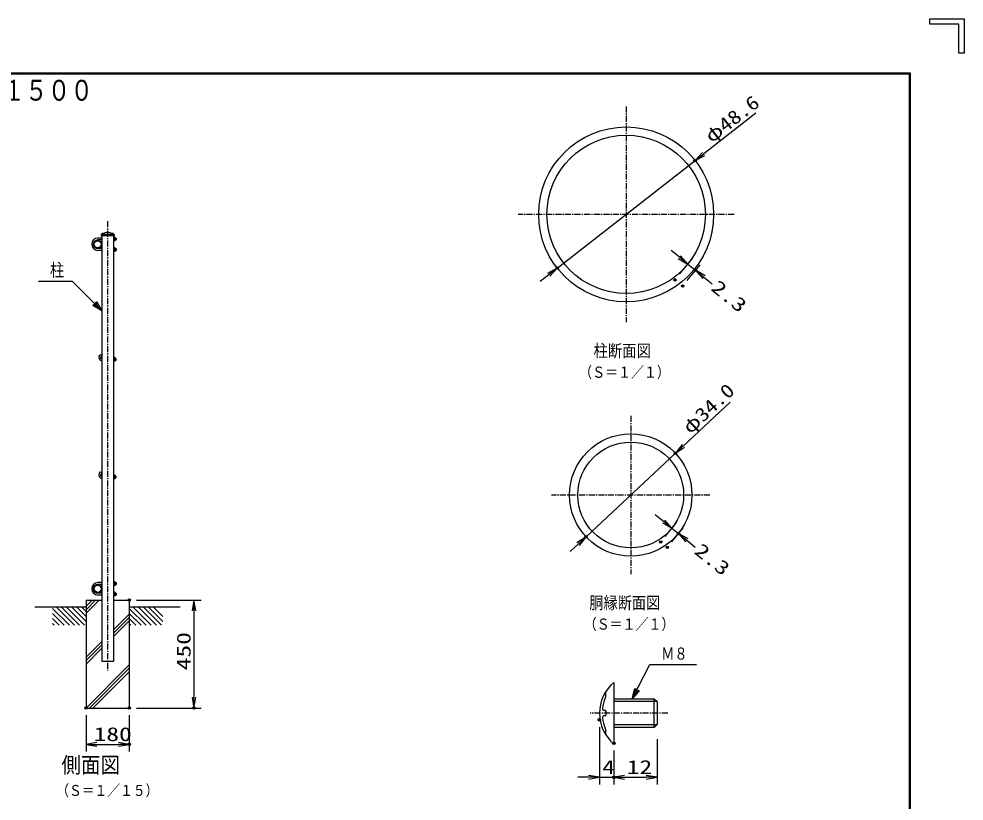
# Model space of a CAD drawing. Units: millimetres, scale not verified. Extents: x -4425 to 4425, y -3150 to 3150.
# Drawn here: x 486 to 4425, y -110 to 3150 of the extents above; entities that cross this region are included whole.
import ezdxf
from ezdxf.enums import TextEntityAlignment as Align

# ---------------------------------------------------------------- set-up
doc = ezdxf.new("R2010")
doc.units = ezdxf.units.MM
doc.header["$LTSCALE"] = 20
doc.header["$PDMODE"] = 32
doc.header["$PDSIZE"] = 10
doc.linetypes.add('USER1', pattern=[2, 1.25, -0.25, 0.25, -0.25])
for name, color, linetype, lineweight in [('0-0_1', 7, 'Continuous', 25), ('0-1_EXTCNT-L', 1, 'Continuous', 25), ('0-2_0', 7, 'Continuous', 25), ('0-5_WAKU', 7, 'Continuous', 25), ('0-6_D-TTL-TXT', 7, 'Continuous', 25)]:
    doc.layers.add(name, color=color, linetype=linetype, lineweight=lineweight)
doc.layers.add('0-3_DEFPOINTS', color=7, linetype='Continuous')
doc.styles.add('ＭＳ ゴシック', font='')
doc.styles.get('ＭＳ ゴシック').set_extended_font_data('MS Gothic')

# ---------------------------------------------------------------- blocks, each defined once
blk = doc.blocks.new('DARROWS')
at = {"layer": '0-2_0', "color": 2}
blk.add_line((0, 0), (-19.982, 0), dxfattribs=at)
blk.add_lwpolyline([(-20, -3.333), (0, 0), (-20, 3.333)], dxfattribs=at)

msp = doc.modelspace()

# ---------------------------------------------------------------- linework, layer by layer
at = {"layer": '0-0_1', "color": 4, "linetype": 'USER1'}
for p, q in [((3016.94, 2785.21), (3016.94, 1885.21)), ((3466.94, 2335.21), (2566.94, 2335.21)), ((856.01, 2306.18), (856.01, 433.68)), ((3035.97, 1495.36), (3035.97, 835.36)), ((3365.97, 1165.36), (2705.97, 1165.35)), ((3190.57, 256.39), (2866.56, 256.39))]:
    msp.add_line(p, q, dxfattribs=at)
at = {"layer": '0-0_1'}
for p, q in [((883.01, 2251.43), (829.01, 2251.43)), ((829.01, 2251.43), (829.01, 2245.43)), ((883.01, 2245.43), (829.01, 2245.43)), ((883.01, 2251.43), (883.01, 2245.43)), ((831.67, 2236.43), (814.68, 2236.43)), ((831.67, 2228.43), (814.68, 2228.43)), ((886.2, 2239.93), (880.28, 2239.93)), ((880.28, 2236.18), (886.2, 2236.18)), ((880.28, 2228.69), (886.2, 2228.69)), ((886.77, 2238.68), (886.2, 2239.93)), ((886.77, 2236.43), (891.17, 2236.43)), ((886.77, 2228.43), (891.17, 2228.43)), ((891.17, 2236.43), (891.17, 2228.43)), ((891.17, 2236.43), (891.77, 2235.83)), ((891.77, 2229.03), (891.17, 2228.43)), ((891.77, 2235.83), (891.77, 2229.03)), ((831.67, 2192.43), (814.68, 2192.43)), ((831.67, 2184.43), (814.68, 2184.43)), ((886.2, 2195.93), (880.28, 2195.93)), ((880.28, 2192.18), (886.2, 2192.18)), ((880.28, 2184.69), (886.2, 2184.69)), ((886.77, 2194.68), (886.2, 2195.93)), ((886.77, 2192.43), (891.17, 2192.43)), ((886.77, 2184.43), (891.17, 2184.43)), ((891.17, 2192.43), (891.17, 2184.43)), ((891.17, 2192.43), (891.77, 2191.83)), ((891.17, 2184.43), (891.77, 2185.03)), ((891.77, 2191.83), (891.77, 2185.03)), ((820.25, 1741.2), (824, 1751.48)), ((824, 1751.48), (831.51, 1748.74)), ((827.77, 1738.46), (831.51, 1748.74)), ((830.59, 1734.43), (831.71, 1734.43)), ((886.24, 1737.93), (880.31, 1737.93)), ((880.31, 1734.18), (886.24, 1734.18)), ((886.81, 1736.68), (886.24, 1737.93)), ((890.21, 1734.43), (886.81, 1734.43)), ((890.81, 1733.83), (890.21, 1734.43)), ((890.21, 1734.43), (890.21, 1726.43)), ((890.81, 1733.83), (890.81, 1727.03)), ((830.59, 1726.43), (831.71, 1726.43)), ((880.31, 1726.69), (886.24, 1726.69)), ((890.21, 1726.43), (886.81, 1726.43)), ((890.81, 1727.03), (890.21, 1726.43)), ((820.25, 1251.19), (824, 1261.48)), ((824, 1261.48), (831.51, 1258.74)), ((827.77, 1248.46), (831.51, 1258.74)), ((830.59, 1244.43), (831.71, 1244.43)), ((830.59, 1236.43), (831.71, 1236.43)), ((886.24, 1247.93), (880.31, 1247.93)), ((880.31, 1244.18), (886.24, 1244.18)), ((880.31, 1236.69), (886.24, 1236.69)), ((886.81, 1246.68), (886.24, 1247.93)), ((890.21, 1244.43), (886.81, 1244.43)), ((890.21, 1236.43), (886.81, 1236.43)), ((890.81, 1243.83), (890.21, 1244.43)), ((890.21, 1244.43), (890.21, 1236.43)), ((890.81, 1237.03), (890.21, 1236.43)), ((890.81, 1243.83), (890.81, 1237.03)), ((831.67, 800.43), (814.68, 800.43)), ((831.67, 792.43), (814.68, 792.43)), ((886.2, 803.93), (880.28, 803.93)), ((880.28, 800.18), (886.2, 800.18)), ((880.28, 792.69), (886.2, 792.69)), ((886.77, 802.68), (886.2, 803.93)), ((886.77, 800.43), (891.17, 800.43)), ((886.77, 792.43), (891.17, 792.43)), ((891.17, 800.43), (891.17, 792.43)), ((891.17, 800.43), (891.77, 799.83)), ((891.77, 793.03), (891.17, 792.43)), ((891.77, 799.83), (891.77, 793.03)), ((831.67, 756.43), (814.68, 756.43)), ((831.67, 748.43), (814.68, 748.43)), ((886.2, 759.93), (880.28, 759.93)), ((880.28, 756.18), (886.2, 756.18)), ((880.28, 748.69), (886.2, 748.69)), ((886.77, 758.68), (886.2, 759.93)), ((886.77, 756.43), (891.17, 756.43)), ((886.77, 748.43), (891.17, 748.43)), ((891.17, 756.43), (891.17, 748.43)), ((891.17, 756.43), (891.77, 755.83)), ((891.17, 748.43), (891.77, 749.03)), ((891.77, 755.83), (891.77, 749.03)), ((766.01, 727.43), (831.71, 727.43)), ((880.31, 727.43), (946.01, 727.43)), ((946.01, 727.43), (946.01, 277.43)), ((766.01, 697.43), (552.06, 697.43)), ((1158.48, 697.43), (946.01, 697.43)), ((831.71, 472.43), (880.31, 472.43)), ((2965.5, 383.89), (2965.5, 128.89)), ((2932.5, 330.92), (2932.5, 341.8)), ((2965.5, 316.39), (3133.5, 316.39)), ((3145.5, 304.39), (3145.5, 208.39)), ((2929.5, 267.64), (2925.45, 267.64)), ((2929.5, 245.14), (2925.45, 245.14)), ((2932.5, 264.64), (2932.5, 248.14)), ((2932.5, 170.99), (2932.5, 181.86))]:
    msp.add_line(p, q, dxfattribs=at)
at = {"layer": '0-0_1', "color": 4}
for p, q in [((886.77, 2235.83), (891.77, 2235.83)), ((886.77, 2229.03), (891.77, 2229.03)), ((886.77, 2191.83), (891.77, 2191.83)), ((886.77, 2185.03), (891.77, 2185.03)), ((890.81, 1733.83), (886.81, 1733.83)), ((890.81, 1727.03), (886.81, 1727.03)), ((890.81, 1243.83), (886.81, 1243.83)), ((890.81, 1237.03), (886.81, 1237.03)), ((886.77, 799.83), (891.77, 799.83)), ((886.77, 793.03), (891.77, 793.03)), ((886.77, 755.83), (891.77, 755.83)), ((886.77, 749.03), (891.77, 749.03)), ((766.01, 673.23), (820.22, 727.43)), ((766.01, 687.37), (806.08, 727.43)), ((766.01, 701.51), (791.94, 727.43)), ((626.01, 692.98), (696.56, 622.43)), ((626.01, 671.77), (675.35, 622.43)), ((642.77, 697.43), (717.78, 622.43)), ((663.99, 697.43), (738.99, 622.43)), ((685.2, 697.43), (760.2, 622.43)), ((706.41, 697.43), (766.01, 637.83)), ((727.63, 697.43), (766.01, 659.05)), ((748.84, 697.43), (766.01, 680.26)), ((946.01, 692.98), (1016.56, 622.43)), ((946.01, 671.77), (995.35, 622.43)), ((962.77, 697.43), (1037.78, 622.43)), ((983.99, 697.43), (1058.99, 622.43)), ((1005.2, 697.43), (1080.2, 622.43)), ((1026.41, 697.43), (1086.01, 637.83)), ((1047.63, 697.43), (1086.01, 659.05)), ((626.01, 650.56), (654.14, 622.43)), ((880.31, 603.68), (946.01, 669.38)), ((880.31, 589.54), (946.01, 655.24)), ((880.31, 575.39), (946.01, 641.09)), ((946.01, 650.56), (974.14, 622.43)), ((626.01, 629.34), (632.92, 622.43)), ((946.01, 629.34), (952.92, 622.43)), ((766.01, 489.38), (831.71, 555.08)), ((766.01, 475.24), (831.71, 540.94)), ((766.01, 461.09), (831.71, 526.79)), ((766.2, 277.43), (946.01, 457.25)), ((780.34, 277.43), (946.01, 443.1)), ((794.49, 277.43), (946.01, 428.96)), ((3145.5, 304.39), (2965.5, 304.39)), ((2965.5, 208.39), (3145.5, 208.39))]:
    msp.add_line(p, q, dxfattribs=at)
at = {"layer": '0-0_1'}
for points in [[(831.71, 2245.43), (831.71, 727.43), (831.71, 472.43)], [(880.31, 2245.43), (880.31, 727.43), (880.31, 472.43)], [(886.77, 2238.68), (886.77, 2226.18), (886.2, 2224.93), (880.28, 2224.93)], [(886.77, 2194.68), (886.77, 2182.18), (886.2, 2180.93), (880.28, 2180.93)], [(886.81, 1736.68), (886.81, 1724.18), (886.24, 1722.93), (880.31, 1722.93)], [(886.81, 1246.68), (886.81, 1234.18), (886.24, 1232.93), (880.31, 1232.93)], [(886.77, 802.68), (886.77, 790.18), (886.2, 788.93), (880.28, 788.93)], [(886.77, 758.68), (886.77, 746.18), (886.2, 744.93), (880.28, 744.93)], [(766.01, 727.43), (766.01, 277.43), (946.01, 277.43)], [(3133.5, 196.39), (3133.5, 316.39), (3145.5, 304.39)], [(3145.5, 208.39), (3133.5, 196.39), (2965.5, 196.39)]]:
    msp.add_lwpolyline(points, dxfattribs=at)
at = {"layer": '0-0_1', "color": 4}
for points in [[(831.71, 1932.75), (709.98, 2055.44), (568.23, 2055.44)], [(805.86, 1966.27), (816.92, 1947.66), (798.4, 1958.87)], [(3042.56, 316.39), (3115.5, 458.89), (3309.75, 458.89)], [(3066.37, 351.39), (3052.13, 335.09), (3057.03, 356.17)]]:
    msp.add_lwpolyline(points, dxfattribs=at)
for points in [[(809.59, 1969.96), (831.71, 1932.75), (794.68, 1955.17)], [(3071.05, 349), (3042.56, 316.39), (3052.35, 358.56)]]:
    msp.add_lwpolyline(points, close=True, dxfattribs=at)
at = {"layer": '0-0_1'}
for centre, radius in [((3016.94, 2335.21), 364.5), ((3016.94, 2335.21), 330), ((814.68, 2210.43), 17), ((814.68, 2210.43), 14.7), ((829.71, 1737.43), 2), ((3035.97, 1165.36), 255), ((3035.97, 1165.36), 220.5), ((829.71, 1247.43), 2), ((814.68, 774.43), 17), ((814.68, 774.43), 14.7)]:
    msp.add_circle(centre, radius, dxfattribs=at)
for centre, radius, start, end in [((856.01, 2209.87), 49.57, 56.99399, 123.0064), ((815.67, 2210.43), 26, 92.20422, 267.79578), ((815.67, 2210.43), 18, 93.18472, 266.81528), ((881.06, 2238.68), 5.71, 334.0202, 0), ((874.33, 2232.43), 12.45, 342.48083, 17.5195), ((881.06, 2226.18), 5.71, 0, 25.97979), ((881.06, 2194.68), 5.71, 334.0202, 0), ((874.33, 2188.43), 12.45, 342.48083, 17.5195), ((881.06, 2182.18), 5.71, 0, 25.97979), ((830.59, 1737.43), 11, 160.00017, 270), ((830.59, 1737.43), 3, 160.00017, 270), ((874.36, 1730.43), 12.45, 342.48373, 17.51709), ((881.1, 1736.68), 5.71, 334.0199, 0), ((881.1, 1724.18), 5.71, 0, 25.9799), ((830.59, 1247.43), 11, 160.00017, 270), ((830.59, 1247.43), 3, 160.00017, 270), ((874.36, 1240.43), 12.45, 342.48373, 17.51709), ((881.1, 1246.68), 5.71, 334.0199, 0), ((881.1, 1234.18), 5.71, 0, 25.9799), ((815.67, 774.43), 26, 92.20422, 267.79578), ((815.67, 774.43), 18, 93.18472, 266.81528), ((881.06, 802.68), 5.71, 334.0202, 0), ((874.33, 796.43), 12.45, 342.48083, 17.5195), ((881.06, 790.18), 5.71, 0, 25.97979), ((881.06, 758.68), 5.71, 334.0202, 0), ((874.33, 752.43), 12.45, 342.48083, 17.5195), ((881.06, 746.18), 5.71, 0, 25.97979), ((3070.97, 256.39), 165.47, 129.59747, 230.40213), ((3070.97, 256.39), 154.22, 156.13531, 172.65765), ((2931, 341.8), 1.5, 0, 148.60435), ((2902.5, 330.92), 30, 336.13489, 0), ((2925.45, 275.14), 7.5, 172.65716, 270), ((2925.45, 237.64), 7.5, 90, 187.34283), ((3070.97, 256.39), 154.22, 187.34225, 203.86461), ((2929.5, 264.64), 3, 0, 90), ((2929.5, 248.14), 3, 270, 0), ((2931, 170.99), 1.5, 211.38818, 0), ((2902.5, 181.86), 30, 0, 23.8647)]:
    msp.add_arc(centre, radius, start, end, dxfattribs=at)
at = {"layer": '0-1_EXTCNT-L', "color": 2}
for p, q in [((3557.57, 2756.67), (3339.9, 2586.98)), ((2729.46, 2111.11), (3304.41, 2559.31)), ((3238.97, 2156.53), (3204.08, 2184.95)), ((3273.85, 2128.1), (3305.86, 2102.02)), ((2693.97, 2083.45), (2658.48, 2055.78)), ((3340.75, 2073.6), (3375.63, 2045.17)), ((3450.15, 1552.58), (3255.11, 1370.24)), ((2849.7, 991.21), (3222.24, 1339.5)), ((3172.62, 1055.23), (3137.6, 1083.5)), ((3207.63, 1026.97), (3235.03, 1004.86)), ((2816.83, 960.47), (2783.95, 929.74)), ((3270.05, 976.59), (3305.06, 948.33)), ((1215.51, 682.43), (1215.51, 322.43)), ((811.01, 125.91), (901.01, 125.91)), ((2860.5, -11.09), (2815.5, -11.09)), ((2905.5, -11.09), (2965.5, -11.09)), ((3010.5, -11.09), (3055.5, -11.09)), ((3010.5, -11.09), (3100.5, -11.09))]:
    msp.add_line(p, q, dxfattribs=at)
at = {"layer": '0-1_EXTCNT-L'}
for p, q in [((3239.12, 2085.47), (3292.8, 2151.36)), ((3271.12, 2059.39), (3324.81, 2125.28)), ((3180.08, 992.84), (3226.48, 1050.31)), ((3207.48, 970.72), (3253.87, 1028.2)), ((976.01, 727.43), (1245.51, 727.43)), ((976.01, 277.43), (1245.51, 277.43)), ((766.01, 247.43), (766.01, 95.91)), ((946.01, 247.43), (946.01, 95.91)), ((2905.5, 198.39), (2905.5, -41.09)), ((3145.5, 148.39), (3145.5, -41.09)), ((2965.5, 100.89), (2965.5, -41.09)), ((2965.5, 68.89), (2965.5, -41.09))]:
    msp.add_line(p, q, dxfattribs=at)
at = {"layer": '0-2_0'}
for p, q in [((2965.5, -11.09), (3010.46, -11.09)), ((3145.5, -11.09), (3100.54, -11.09))]:
    msp.add_line(p, q, dxfattribs=at)
for points in [[(3010.5, -3.59), (2965.5, -11.09), (3010.5, -18.59)], [(3100.5, -18.59), (3145.5, -11.09), (3100.5, -3.59)]]:
    msp.add_lwpolyline(points, dxfattribs=at)
at = {"layer": '0-3_DEFPOINTS'}
for p in [(3304.41, 2559.31), (2729.46, 2111.11), (3305.86, 2102.02), (3220.17, 2062.22), (3252.17, 2036.13), (3222.24, 1339.5), (2849.7, 991.21), (3235.03, 1004.86), (3161.24, 969.49), (3188.64, 947.38), (946.01, 727.43), (766.01, 277.43), (946.01, 277.43), (1215.51, 277.43), (2905.5, 228.39), (946.01, 125.91), (2965.5, 130.89), (2965.5, -11.09)]:
    msp.add_point(p, dxfattribs=at)
at = {"layer": '0-5_WAKU'}
for p, q in [((4281.86, 3149.86), (4425.11, 3149.86)), ((4403.62, 3006.61), (4403.62, 3128.37)), ((-4047.89, 2922.86), (4198.11, 2922.86))]:
    msp.add_line(p, q, dxfattribs=at)
for points in [[(4403.62, 3128.37), (4281.86, 3128.37), (4281.86, 3149.86)], [(4425.11, 3149.86), (4425.11, 3006.61), (4403.62, 3006.61)], [(4198.11, 2922.86), (4198.11, -2923.14), (-4047.89, -2923.14)], [(4196.11, 2920.86), (4196.11, -2921.14), (-4045.89, -2921.14)], [(-4045.89, -2921.14), (-4045.89, 2920.86), (4196.11, 2920.86)]]:
    msp.add_lwpolyline(points, dxfattribs=at)
msp.add_lwpolyline([(-4049.89, 2924.86), (4200.11, 2924.86), (4200.11, -2925.14), (-4049.89, -2925.14)], close=True, dxfattribs=at)

# ---------------------------------------------------------------- block references
at = {"layer": '0-1_EXTCNT-L', "xscale": 2.25, "yscale": 2.25}
for p, rotation in [((3304.41, 2559.31), 217.93836), ((3273.85, 2128.1), 320.8269), ((2729.46, 2111.11), 37.93836), ((3305.86, 2102.02), 140.8269), ((3222.24, 1339.5), 223.07343), ((3207.63, 1026.97), 321.09024), ((2849.7, 991.21), 43.07343), ((3235.03, 1004.86), 141.09024), ((1215.51, 727.43), 90), ((1215.51, 277.43), 270), ((766.01, 125.91), 180), ((2965.5, -11.09), 180)]:
    msp.add_blockref('DARROWS', p, dxfattribs=dict(at, rotation=rotation))
for p in [(946.01, 125.91), (2905.5, -11.09)]:
    msp.add_blockref('DARROWS', p, dxfattribs=at)

# ---------------------------------------------------------------- texts
at = {"layer": '0-0_1', "color": 4, "style": 'ＭＳ ゴシック'}
for s, height, width, p in [('柱', 54.12, 0.8, (615.48, 2060.04)), ('柱断面図', 51.7, 0.85, (2880.44, 1725.27)), ('（Ｓ＝１／１）', 46.52, 0.85, (2821.19, 1640.02)), ('胴縁断面図', 50.94, 0.85, (2863.47, 675.56)), ('（Ｓ＝１／１）', 46.52, 0.85, (2840.22, 590.16)), ('Ｍ８', 50.44, 0.8, (3162.75, 464.18)), ('側面図', 66.27, 0.9, (663.51, -12.81)), ('（Ｓ＝１／１５）', 45.89, 0.85, (641.76, -102.65))]:
    msp.add_text(s, height=height, dxfattribs=dict(at, width=width)).set_placement(p, align=Align.BOTTOM_LEFT)
at = {"layer": '0-1_EXTCNT-L', "color": 3, "style": 'ＭＳ ゴシック'}
for s, height, rotation, width, p in [('φ48.6', 57.73, 37.938, 1.2, (3383.52, 2616.42)), ('2.3', 57.77, 320.827, 1.35, (3355.48, 2008.57)), ('φ34.0', 57.73, 43.073, 1.2, (3295.92, 1403.46)), ('2.3', 57.77, 321.09, 1.35, (3285.08, 911.63)), ('450', 57.77, 90, 1.35, (1219.12, 434.93))]:
    msp.add_text(s, height=height, rotation=rotation, dxfattribs=dict(at, width=width)).set_placement(p, align=Align.BOTTOM_LEFT)
at = {"layer": '0-1_EXTCNT-L', "color": 3, "style": 'ＭＳ ゴシック', "width": 1.35}
for s, p in [('180', (797.51, 122.3)), ('4', (2917.5, -14.7)), ('12', (3019.5, -14.7))]:
    msp.add_text(s, height=57.77, dxfattribs=at).set_placement(p, align=Align.BOTTOM_LEFT)
at = {"layer": '0-6_D-TTL-TXT', "style": 'ＭＳ ゴシック', "width": 0.8}
msp.add_text('ＰＦ－１ＰＥＴ型 Ｈ１５００', height=86.65, dxfattribs=at).set_placement((-481.17, 2783.08), align=Align.BOTTOM_LEFT)

doc.saveas('drawing.dxf')
